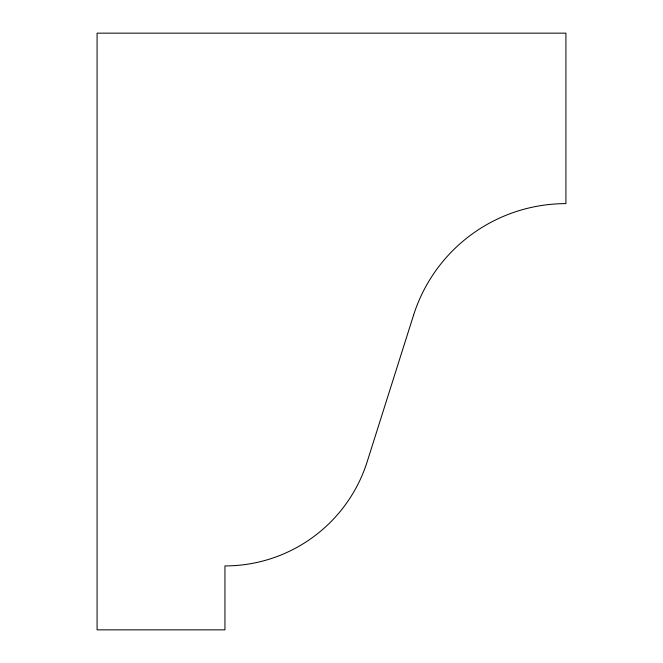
<?xml version="1.0" encoding="UTF-8"?>
<svg xmlns="http://www.w3.org/2000/svg" width="663" height="663" viewBox="0 0 663 663"><rect width="100%" height="100%" fill="white"/><g stroke="black" fill="none" stroke-linecap="round" stroke-linejoin="round"><path stroke-width="0.99" d="M413.538 315.24L367.169 461.755A149.175 149.175 0 0 1 224.948 565.92L224.948 629.85L97.08 629.85L97.08 33.15L565.92 33.15L565.92 203.632A159.833 159.833 0 0 0 413.538 315.24"/></g></svg>
